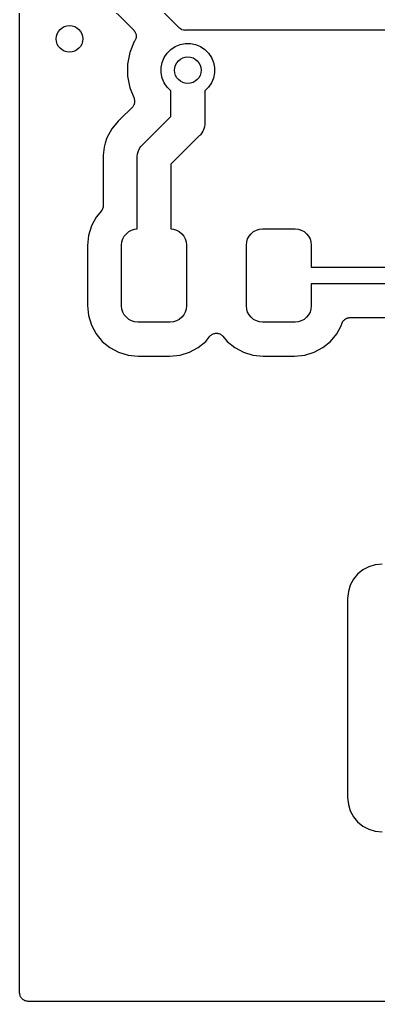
# Model space of a CAD drawing. Extents: x 0.71 to 5.18, y -2.29 to -0.62.
# Drawn here: x 0.721 to 0.933, y -2.28 to -1.699 of the extents above; entities that cross this region are included whole.
import ezdxf

# ---------------------------------------------------------------- set-up
doc = ezdxf.new("R2010")
doc.units = 0
doc.header["$MEASUREMENT"] = 0
doc.layers.add('BLACK', color=7, linetype='CONTINUOUS')

msp = doc.modelspace()

# ---------------------------------------------------------------- linework, layer by layer
at = {"layer": 'BLACK', "linetype": 'CONTINUOUS'}
for p, q in [((0.814657, -1.70331), (0.727596, -1.61625)), ((0.7205, -2.2745), (0.7205, -1.64951)), ((0.729036, -1.64597), (0.787964, -1.7049)), ((0.787964, -1.7049), (0.787984, -1.70492)), ((0.787984, -1.70492), (0.787985, -1.70492)), ((0.787985, -1.70492), (0.787986, -1.70492)), ((0.787986, -1.70492), (0.788013, -1.70495)), ((0.788013, -1.70495), (0.788305, -1.70532)), ((0.788305, -1.70532), (0.7886, -1.70568)), ((0.7886, -1.70568), (0.788609, -1.7057)), ((0.788609, -1.7057), (0.788621, -1.70571)), ((0.788621, -1.70571), (0.788836, -1.70613)), ((0.788836, -1.70613), (0.789056, -1.70654)), ((0.789056, -1.70654), (0.789061, -1.70656)), ((0.789061, -1.70656), (0.78907, -1.70658)), ((0.78907, -1.70658), (0.7892, -1.70703)), ((0.7892, -1.70703), (0.789335, -1.70748)), ((0.789335, -1.70748), (0.789337, -1.7075)), ((0.789337, -1.7075), (0.789343, -1.70752)), ((0.789343, -1.70752), (0.789383, -1.70798)), ((0.81481, -1.7035), (0.814657, -1.70331)), ((0.814998, -1.70365), (0.81481, -1.7035)), ((0.81556, -1.70411), (0.814998, -1.70365)), ((0.814998, -1.70365), (0.814998, -1.70365)), ((0.816323, -1.70452), (0.81556, -1.70411)), ((0.816415, -1.70457), (0.816323, -1.70452)), ((0.817342, -1.70485), (0.816415, -1.70457)), ((0.818066, -1.70492), (0.817342, -1.70485)), ((0.818307, -1.70494), (0.818066, -1.70492)), ((0.818066, -1.70492), (0.818066, -1.70492)), ((0.818548, -1.70492), (0.818307, -1.70494)), ((1.08081, -1.70492), (0.818548, -1.70492)), ((0.788321, -1.71161), (0.785626, -1.71812)), ((0.788585, -1.71121), (0.788321, -1.71161)), ((0.788806, -1.7108), (0.788585, -1.71121)), ((0.789031, -1.71039), (0.788806, -1.7108)), ((0.789036, -1.71037), (0.789031, -1.71039)), ((0.789046, -1.71035), (0.789036, -1.71037)), ((0.789182, -1.70991), (0.789046, -1.71035)), ((0.789322, -1.70946), (0.789182, -1.70991)), ((0.789324, -1.70944), (0.789322, -1.70946)), ((0.78933, -1.70942), (0.789324, -1.70944)), ((0.789377, -1.70895), (0.78933, -1.70942)), ((0.789428, -1.70849), (0.789377, -1.70895)), ((0.789383, -1.70798), (0.789428, -1.70845)), ((0.789428, -1.70845), (0.789426, -1.70847)), ((0.789426, -1.70847), (0.789428, -1.70849)), ((0.812541, -1.71459), (0.815406, -1.7134)), ((0.815406, -1.7134), (0.818449, -1.7128)), ((0.818449, -1.7128), (0.821551, -1.7128)), ((0.821551, -1.7128), (0.824594, -1.7134)), ((0.824594, -1.7134), (0.827459, -1.71459)), ((0.785626, -1.71812), (0.784252, -1.72502)), ((0.806044, -1.72108), (0.807768, -1.7185)), ((0.807768, -1.7185), (0.809961, -1.71631)), ((0.809961, -1.71631), (0.812541, -1.71459)), ((0.827459, -1.71459), (0.830039, -1.71631)), ((0.830039, -1.71631), (0.832232, -1.7185)), ((0.832232, -1.7185), (0.833956, -1.72108)), ((0.784252, -1.72502), (0.784252, -1.73206)), ((0.804252, -1.72699), (0.804857, -1.72395)), ((0.804857, -1.72395), (0.806044, -1.72108)), ((0.833956, -1.72108), (0.835143, -1.72395)), ((0.835143, -1.72395), (0.835748, -1.72699)), ((0.804252, -1.73009), (0.804252, -1.72699)), ((0.804857, -1.73314), (0.804252, -1.73009)), ((0.835748, -1.73009), (0.835143, -1.73314)), ((0.835748, -1.72699), (0.835748, -1.73009)), ((0.784252, -1.73206), (0.785626, -1.73897)), ((0.806044, -1.736), (0.804857, -1.73314)), ((0.807768, -1.73858), (0.806044, -1.736)), ((0.833956, -1.736), (0.832232, -1.73858)), ((0.835143, -1.73314), (0.833956, -1.736)), ((0.785626, -1.73897), (0.788148, -1.74506)), ((0.809961, -1.74078), (0.807768, -1.73858)), ((0.81, -1.7408), (0.809961, -1.74078)), ((0.81, -1.75586), (0.81, -1.7408)), ((0.830039, -1.74078), (0.83, -1.7408)), ((0.83, -1.7408), (0.83, -1.75951)), ((0.832232, -1.73858), (0.830039, -1.74078)), ((0.788281, -1.74845), (0.788145, -1.7489)), ((0.788148, -1.74506), (0.788158, -1.74508)), ((0.788158, -1.74508), (0.788158, -1.74508)), ((0.788158, -1.74508), (0.788158, -1.74509)), ((0.788158, -1.74509), (0.788174, -1.74513)), ((0.788174, -1.74513), (0.788305, -1.74558)), ((0.788421, -1.748), (0.788281, -1.74845)), ((0.788305, -1.74558), (0.788437, -1.74602)), ((0.788424, -1.74798), (0.788421, -1.748)), ((0.78843, -1.74796), (0.788424, -1.74798)), ((0.788477, -1.7475), (0.78843, -1.74796)), ((0.788437, -1.74602), (0.788439, -1.74604)), ((0.788439, -1.74604), (0.788445, -1.74606)), ((0.788445, -1.74606), (0.788485, -1.74653)), ((0.788528, -1.74703), (0.788477, -1.7475)), ((0.788485, -1.74653), (0.788529, -1.74699)), ((0.788529, -1.74699), (0.788527, -1.74701)), ((0.788527, -1.74701), (0.788528, -1.74703)), ((0.787064, -1.75051), (0.780003, -1.75757)), ((0.787361, -1.75015), (0.787064, -1.75051)), ((0.787659, -1.74979), (0.787361, -1.75015)), ((0.78767, -1.74977), (0.787659, -1.74979)), ((0.787684, -1.74976), (0.78767, -1.74977)), ((0.787903, -1.74935), (0.787684, -1.74976)), ((0.788128, -1.74894), (0.787903, -1.74935)), ((0.788134, -1.74891), (0.788128, -1.74894)), ((0.788145, -1.7489), (0.788134, -1.74891)), ((0.778684, -1.75868), (0.774935, -1.76325)), ((0.779639, -1.7579), (0.778684, -1.75868)), ((0.779788, -1.75775), (0.779639, -1.7579)), ((0.779953, -1.75762), (0.779788, -1.75775)), ((0.780003, -1.75757), (0.779953, -1.75762)), ((0.793276, -1.77258), (0.81, -1.75586)), ((0.83, -1.75951), (0.830048, -1.76)), ((0.830048, -1.76), (0.83, -1.76049)), ((0.774935, -1.76325), (0.77215, -1.76846)), ((0.828355, -1.76558), (0.827466, -1.76667)), ((0.82889, -1.76458), (0.828355, -1.76558)), ((0.829283, -1.76385), (0.82889, -1.76458)), ((0.829855, -1.76196), (0.829283, -1.76385)), ((0.83, -1.76049), (0.829855, -1.76196)), ((0.83, -1.76049), (0.83, -1.76049)), ((0.771163, -1.77172), (0.770434, -1.77412)), ((0.77215, -1.76846), (0.771163, -1.77172)), ((0.826724, -1.76742), (0.81, -1.78414)), ((0.827105, -1.76711), (0.826724, -1.76742)), ((0.827466, -1.76667), (0.827105, -1.76711)), ((0.770434, -1.77412), (0.769976, -1.77877)), ((0.790145, -1.77804), (0.790717, -1.77615)), ((0.790717, -1.77615), (0.791645, -1.77442)), ((0.791645, -1.77442), (0.79226, -1.77367)), ((0.79226, -1.77367), (0.792582, -1.77328)), ((0.792582, -1.77328), (0.792895, -1.77289)), ((0.792582, -1.77328), (0.792582, -1.77328)), ((0.792895, -1.77289), (0.793276, -1.77258)), ((0.769976, -1.77877), (0.769855, -1.78)), ((0.769855, -1.78), (0.769976, -1.78123)), ((0.769976, -1.77877), (0.769976, -1.77877)), ((0.769976, -1.78123), (0.769982, -1.7813)), ((0.769982, -1.7813), (0.769979, -1.78151)), ((0.769979, -1.78151), (0.77, -1.78172)), ((0.77, -1.78172), (0.77, -1.80853)), ((0.789952, -1.78), (0.79, -1.77951)), ((0.79, -1.78049), (0.789952, -1.78)), ((0.79, -1.77951), (0.790145, -1.77804)), ((0.79, -1.77951), (0.79, -1.77951)), ((0.79, -1.82248), (0.79, -1.78049)), ((0.81, -1.78414), (0.81, -1.82248)), ((0.768865, -1.8117), (0.765715, -1.81554)), ((0.768986, -1.81152), (0.768865, -1.8117)), ((0.769126, -1.81135), (0.768986, -1.81152)), ((0.769256, -1.81112), (0.769126, -1.81135)), ((0.769408, -1.81089), (0.769256, -1.81112)), ((0.769491, -1.81069), (0.769408, -1.81089)), ((0.769596, -1.8105), (0.769491, -1.81069)), ((0.769678, -1.81024), (0.769596, -1.8105)), ((0.769782, -1.80999), (0.769678, -1.81024)), ((0.769825, -1.80978), (0.769782, -1.80999)), ((0.769891, -1.80957), (0.769825, -1.80978)), ((0.769921, -1.8093), (0.769891, -1.80957)), ((0.769975, -1.80903), (0.769921, -1.8093)), ((0.77, -1.8086), (0.769975, -1.80882)), ((0.769975, -1.80882), (0.769975, -1.80903)), ((0.77, -1.80853), (0.77, -1.8086)), ((0.765715, -1.81554), (0.762971, -1.82067)), ((0.762971, -1.82067), (0.761281, -1.82624)), ((0.785072, -1.82406), (0.786731, -1.82317)), ((0.786731, -1.82317), (0.788531, -1.82263)), ((0.788531, -1.82263), (0.79, -1.82248)), ((0.81, -1.82248), (0.811469, -1.82263)), ((0.811469, -1.82263), (0.813269, -1.82317)), ((0.813269, -1.82317), (0.814928, -1.82406)), ((0.858891, -1.82406), (0.86055, -1.82317)), ((0.86055, -1.82317), (0.86235, -1.82263)), ((0.86235, -1.82263), (0.864222, -1.82244)), ((0.864222, -1.82244), (0.883415, -1.82244)), ((0.883415, -1.82244), (0.885288, -1.82263)), ((0.885288, -1.82263), (0.887088, -1.82317)), ((0.887088, -1.82317), (0.888747, -1.82406)), ((0.761281, -1.82624), (0.760686, -1.83228)), ((0.780991, -1.83017), (0.781538, -1.82837)), ((0.781538, -1.82837), (0.782424, -1.82671)), ((0.782424, -1.82671), (0.783618, -1.82525)), ((0.783618, -1.82525), (0.785072, -1.82406)), ((0.814928, -1.82406), (0.816382, -1.82525)), ((0.816382, -1.82525), (0.817576, -1.82671)), ((0.817576, -1.82671), (0.818462, -1.82837)), ((0.818462, -1.82837), (0.819009, -1.83017)), ((0.85481, -1.83017), (0.855356, -1.82837)), ((0.855356, -1.82837), (0.856243, -1.82671)), ((0.856243, -1.82671), (0.857437, -1.82525)), ((0.857437, -1.82525), (0.858891, -1.82406)), ((0.888747, -1.82406), (0.890201, -1.82525)), ((0.890201, -1.82525), (0.891395, -1.82671)), ((0.891395, -1.82671), (0.892281, -1.82837)), ((0.892281, -1.82837), (0.892827, -1.83017)), ((0.760686, -1.83228), (0.760686, -1.86772)), ((0.780807, -1.83204), (0.780991, -1.83017)), ((0.780807, -1.86796), (0.780807, -1.83204)), ((0.819009, -1.83017), (0.819193, -1.83204)), ((0.819193, -1.83204), (0.819193, -1.86796)), ((0.854626, -1.83204), (0.85481, -1.83017)), ((0.854626, -1.86796), (0.854626, -1.83204)), ((0.892827, -1.83017), (0.893012, -1.83204)), ((0.893012, -1.83204), (0.893012, -1.84508)), ((0.893012, -1.84508), (1.08976, -1.84508)), ((1.08796, -1.85492), (0.893012, -1.85492)), ((0.893012, -1.85492), (0.893012, -1.86796)), ((0.760686, -1.86772), (0.761281, -1.87376)), ((0.780991, -1.86983), (0.780807, -1.86796)), ((0.781538, -1.87163), (0.780991, -1.86983)), ((0.819009, -1.86983), (0.818462, -1.87163)), ((0.819193, -1.86796), (0.819009, -1.86983)), ((0.85481, -1.86983), (0.854626, -1.86796)), ((0.855356, -1.87163), (0.85481, -1.86983)), ((0.892827, -1.86983), (0.892281, -1.87163)), ((0.893012, -1.86796), (0.892827, -1.86983)), ((0.761281, -1.87376), (0.762971, -1.87933)), ((0.782424, -1.87329), (0.781538, -1.87163)), ((0.783618, -1.87475), (0.782424, -1.87329)), ((0.785072, -1.87594), (0.783618, -1.87475)), ((0.786731, -1.87683), (0.785072, -1.87594)), ((0.814928, -1.87594), (0.813269, -1.87683)), ((0.816382, -1.87475), (0.814928, -1.87594)), ((0.817576, -1.87329), (0.816382, -1.87475)), ((0.818462, -1.87163), (0.817576, -1.87329)), ((0.856243, -1.87329), (0.855356, -1.87163)), ((0.857437, -1.87475), (0.856243, -1.87329)), ((0.858891, -1.87594), (0.857437, -1.87475)), ((0.86055, -1.87683), (0.858891, -1.87594)), ((0.888747, -1.87594), (0.887088, -1.87683)), ((0.890201, -1.87475), (0.888747, -1.87594)), ((0.891395, -1.87329), (0.890201, -1.87475)), ((0.892281, -1.87163), (0.891395, -1.87329)), ((0.912369, -1.87637), (0.912575, -1.87621)), ((0.912575, -1.87621), (0.912765, -1.87602)), ((0.912765, -1.87602), (0.912952, -1.8759)), ((0.912952, -1.8759), (0.913126, -1.87576)), ((0.913126, -1.87576), (0.91336, -1.87563)), ((0.91336, -1.87563), (0.913582, -1.87549)), ((0.913582, -1.87549), (0.91379, -1.8754)), ((0.91379, -1.8754), (0.913987, -1.8753)), ((0.913987, -1.8753), (0.914241, -1.87522)), ((0.914241, -1.87522), (0.914487, -1.87512)), ((0.914487, -1.87512), (0.914707, -1.87508)), ((0.914707, -1.87508), (0.914921, -1.87502)), ((0.914921, -1.87502), (0.915186, -1.87499)), ((0.915186, -1.87499), (0.915446, -1.87494)), ((0.915446, -1.87494), (0.91567, -1.87494)), ((0.91567, -1.87494), (0.915893, -1.87492)), ((0.915893, -1.87492), (1.0314, -1.87492)), ((0.762971, -1.87933), (0.765715, -1.88446)), ((0.788531, -1.87737), (0.786731, -1.87683)), ((0.790404, -1.87756), (0.788531, -1.87737)), ((0.809596, -1.87756), (0.790404, -1.87756)), ((0.811469, -1.87737), (0.809596, -1.87756)), ((0.813269, -1.87683), (0.811469, -1.87737)), ((0.86235, -1.87737), (0.86055, -1.87683)), ((0.864222, -1.87756), (0.86235, -1.87737)), ((0.883415, -1.87756), (0.864222, -1.87756)), ((0.885288, -1.87737), (0.883415, -1.87756)), ((0.887088, -1.87683), (0.885288, -1.87737)), ((0.908104, -1.88446), (0.910848, -1.87933)), ((0.910848, -1.87933), (0.911108, -1.87847)), ((0.911108, -1.87847), (0.911129, -1.8784)), ((0.911129, -1.8784), (0.911217, -1.8782)), ((0.911217, -1.8782), (0.911283, -1.87798)), ((0.911283, -1.87798), (0.911409, -1.87775)), ((0.911409, -1.87775), (0.911514, -1.87751)), ((0.911514, -1.87751), (0.911641, -1.87732)), ((0.911641, -1.87732), (0.911747, -1.87713)), ((0.911747, -1.87713), (0.911917, -1.87692)), ((0.911917, -1.87692), (0.912067, -1.8767)), ((0.912067, -1.8767), (0.912227, -1.87655)), ((0.912227, -1.87655), (0.912369, -1.87637)), ((0.765715, -1.88446), (0.769407, -1.88896)), ((0.830593, -1.88896), (0.833044, -1.88597)), ((0.833044, -1.88597), (0.833069, -1.88594)), ((0.833069, -1.88594), (0.833069, -1.88594)), ((0.833069, -1.88594), (0.83307, -1.88594)), ((0.83307, -1.88594), (0.833089, -1.88592)), ((0.833089, -1.88592), (0.833431, -1.88559)), ((0.833431, -1.88559), (0.833765, -1.88526)), ((0.833765, -1.88526), (0.833777, -1.88525)), ((0.833777, -1.88525), (0.833788, -1.88524)), ((0.833788, -1.88524), (0.834187, -1.88498)), ((0.834187, -1.88498), (0.834579, -1.88472)), ((0.834579, -1.88472), (0.834594, -1.88471)), ((0.834594, -1.88471), (0.834607, -1.88471)), ((0.834607, -1.88471), (0.835044, -1.88453)), ((0.835044, -1.88453), (0.835483, -1.88435)), ((0.835483, -1.88435), (0.835498, -1.88435)), ((0.835498, -1.88435), (0.835512, -1.88434)), ((0.835512, -1.88434), (0.835977, -1.88426)), ((0.835977, -1.88426), (0.836441, -1.88417)), ((0.836441, -1.88417), (0.836456, -1.88417)), ((0.836456, -1.88417), (0.836472, -1.88416)), ((0.836472, -1.88416), (0.836947, -1.88417)), ((0.836947, -1.88417), (0.837417, -1.88417)), ((0.837417, -1.88417), (0.837432, -1.88417)), ((0.837432, -1.88417), (0.837447, -1.88417)), ((0.837447, -1.88417), (0.83791, -1.88427)), ((0.83791, -1.88427), (0.838373, -1.88436)), ((0.838373, -1.88436), (0.838388, -1.88437)), ((0.838388, -1.88437), (0.838403, -1.88437)), ((0.838403, -1.88437), (0.838836, -1.88456)), ((0.838836, -1.88456), (0.839274, -1.88474)), ((0.839274, -1.88474), (0.839287, -1.88475)), ((0.839287, -1.88475), (0.839301, -1.88475)), ((0.839301, -1.88475), (0.839693, -1.88502)), ((0.839693, -1.88502), (0.840085, -1.88528)), ((0.840085, -1.88528), (0.840096, -1.88529)), ((0.840096, -1.88529), (0.840108, -1.8853)), ((0.840108, -1.8853), (0.840441, -1.88564)), ((0.840441, -1.88564), (0.840774, -1.88597)), ((0.840774, -1.88597), (0.843226, -1.88896)), ((0.904412, -1.88896), (0.908104, -1.88446)), ((0.769407, -1.88896), (0.773907, -1.89265)), ((0.773907, -1.89265), (0.77904, -1.8954)), ((0.82096, -1.8954), (0.826093, -1.89265)), ((0.826093, -1.89265), (0.830593, -1.88896)), ((0.843226, -1.88896), (0.847726, -1.89265)), ((0.847726, -1.89265), (0.852859, -1.8954)), ((0.894778, -1.8954), (0.899912, -1.89265)), ((0.899912, -1.89265), (0.904412, -1.88896)), ((0.77904, -1.8954), (0.784611, -1.89709)), ((0.784611, -1.89709), (0.790649, -1.89768)), ((0.790649, -1.89768), (0.809351, -1.89768)), ((0.809351, -1.89768), (0.815389, -1.89709)), ((0.815389, -1.89709), (0.82096, -1.8954)), ((0.852859, -1.8954), (0.85843, -1.89709)), ((0.85843, -1.89709), (0.864468, -1.89768)), ((0.864468, -1.89768), (0.88317, -1.89768)), ((0.88317, -1.89768), (0.889208, -1.89709)), ((0.889208, -1.89709), (0.894778, -1.8954)), ((0.930725, -2.02123), (0.926955, -2.02238)), ((0.934891, -2.02082), (0.930725, -2.02123)), ((0.920435, -2.02673), (0.917936, -2.02978)), ((0.92348, -2.02424), (0.920435, -2.02673)), ((0.926955, -2.02238), (0.92348, -2.02424)), ((0.917936, -2.02978), (0.916079, -2.03325)), ((0.914935, -2.03702), (0.914525, -2.04119)), ((0.916079, -2.03325), (0.914935, -2.03702)), ((0.914525, -2.04119), (0.914525, -2.15881)), ((0.914525, -2.15881), (0.914935, -2.16298)), ((0.914935, -2.16298), (0.916079, -2.16675)), ((0.916079, -2.16675), (0.917936, -2.17022)), ((0.917936, -2.17022), (0.920435, -2.17327)), ((0.920435, -2.17327), (0.92348, -2.17576)), ((0.92348, -2.17576), (0.926955, -2.17762)), ((0.926955, -2.17762), (0.930725, -2.17877)), ((0.930725, -2.17877), (0.934891, -2.17918)), ((0.720546, -2.27497), (0.7205, -2.2745)), ((0.720589, -2.27544), (0.720546, -2.27497)), ((0.720594, -2.27545), (0.720589, -2.27544)), ((0.720595, -2.27547), (0.720594, -2.27545)), ((0.720732, -2.27592), (0.720595, -2.27547)), ((0.720864, -2.27637), (0.720732, -2.27592)), ((0.720872, -2.27639), (0.720864, -2.27637)), ((0.720877, -2.27641), (0.720872, -2.27639)), ((0.721098, -2.27682), (0.720877, -2.27641)), ((0.721316, -2.27724), (0.721098, -2.27682)), ((0.721327, -2.27725), (0.721316, -2.27724)), ((0.721335, -2.27727), (0.721327, -2.27725)), ((0.721633, -2.27763), (0.721335, -2.27727)), ((0.721928, -2.278), (0.721633, -2.27763)), ((0.721941, -2.27801), (0.721928, -2.278)), ((0.721952, -2.27802), (0.721941, -2.27801)), ((0.722315, -2.27832), (0.721952, -2.27802)), ((0.722675, -2.27863), (0.722315, -2.27832)), ((0.722691, -2.27863), (0.722675, -2.27863)), ((0.722704, -2.27865), (0.722691, -2.27863)), ((0.723119, -2.27887), (0.722704, -2.27865)), ((0.72353, -2.2791), (0.723119, -2.27887)), ((0.723547, -2.2791), (0.72353, -2.2791)), ((0.723562, -2.27911), (0.723547, -2.2791)), ((0.724012, -2.27925), (0.723562, -2.27911)), ((0.72446, -2.27939), (0.724012, -2.27925)), ((0.724478, -2.27939), (0.72446, -2.27939)), ((0.724495, -2.2794), (0.724478, -2.27939)), ((0.724961, -2.27945), (0.724495, -2.2794)), ((0.72543, -2.2795), (0.724961, -2.27945)), ((0.725464, -2.2795), (0.72543, -2.2795)), ((0.725465, -2.2795), (0.725464, -2.2795)), ((0.725466, -2.2795), (0.725465, -2.2795)), ((0.7255, -2.2795), (0.725466, -2.2795)), ((2.24722, -2.2795), (0.7255, -2.2795))]:
    msp.add_line(p, q, dxfattribs=at)
at = {"layer": 'BLACK'}
for centre in [(0.75, -1.71), (0.82, -1.72854)]:
    msp.add_circle(centre, 0.007874, dxfattribs=at)

doc.saveas('drawing.dxf')
